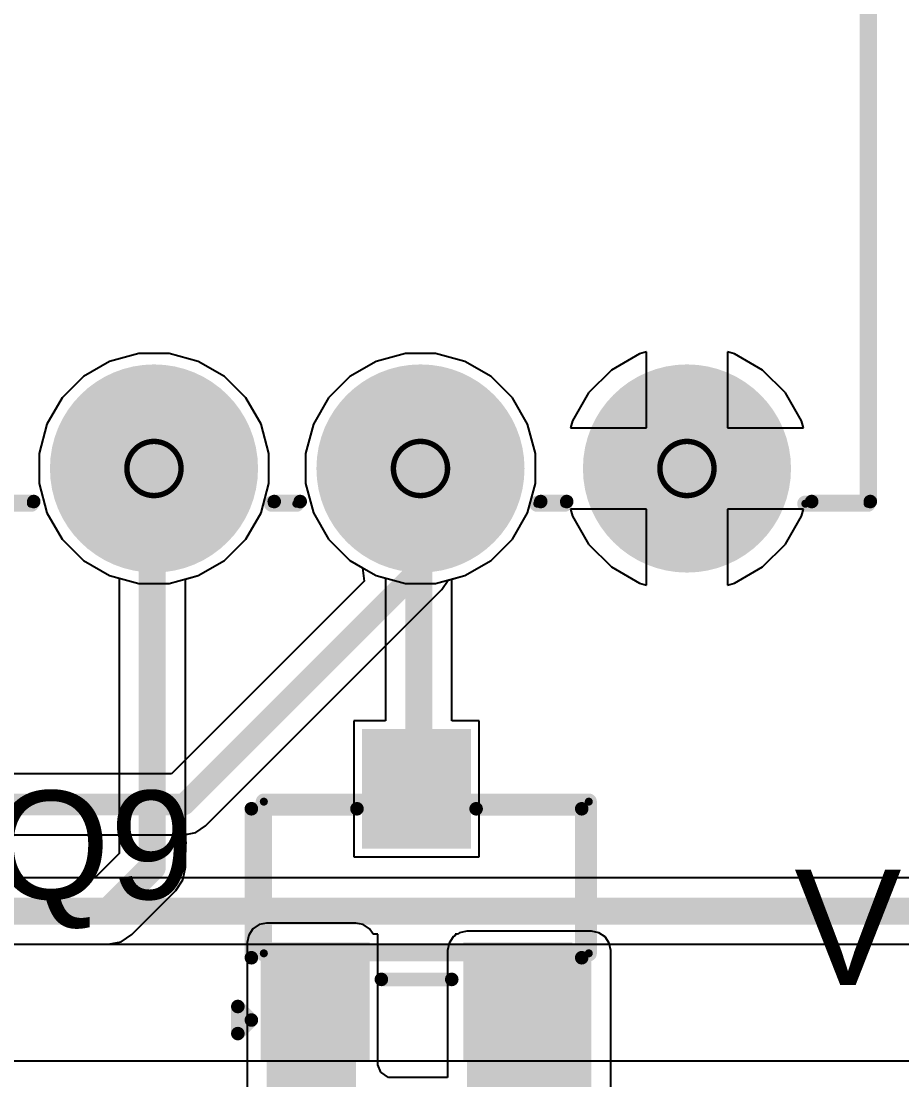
# Model space of a CAD drawing. Header units: inches. Extents: x -0.1 to 17.9, y -0.8 to 4.8.
# Drawn here: x 0.9104 to 1.2356, y 3.5453 to 3.9361 of the extents above; entities that cross this region are included whole.
import ezdxf

# ---------------------------------------------------------------- set-up
doc = ezdxf.new("R2010")
doc.units = ezdxf.units.IN
doc.header["$MEASUREMENT"] = 0
for name, color, linetype in [('Bottom Layer 1', 5, 'Continuous'), ('Bottom Solder', 6, 'Continuous'), ('Drill Drawing', 1, 'Continuous'), ('GND+Signal', 16, 'Continuous'), ('Multi-Layer', 9, 'Continuous'), ('Pad Holes', 156, 'Continuous'), ('PWR+Signal', 76, 'Continuous'), ('Top 3D Body', 56, 'Continuous'), ('Top Layer 1', 1, 'Continuous'), ('Top Overlay', 2, 'Continuous'), ('Top Paste', 8, 'Continuous'), ('Top Solder', 216, 'Continuous')]:
    doc.layers.add(name, color=color, linetype=linetype)
doc.styles.add('Arial', font='', dxfattribs={"height": 0.2})
doc.styles.get('Arial').set_extended_font_data('Arial')

# ---------------------------------------------------------------- blocks, each defined once
blk = doc.blocks.new('SOT_23_82')
at = {"layer": 'Top Layer 1'}
for points in [[(-0.01614, 0.05748), (0.01614, 0.05748), (0.01614, 0.02126), (-0.01614, 0.02126)], [(-0.05354, -0.02126), (-0.02126, -0.02126), (-0.02126, -0.05748), (-0.05354, -0.05748)], [(0.02126, -0.02126), (0.05354, -0.02126), (0.05354, -0.05748), (0.02126, -0.05748)]]:
    blk.add_hatch(color=1, dxfattribs=at).paths.add_polyline_path(points)
at = {"layer": 'Top Paste'}
for points in [[(-0.01614, 0.05748), (0.01614, 0.05748), (0.01614, 0.02126), (-0.01614, 0.02126)], [(-0.05354, -0.02126), (-0.02126, -0.02126), (-0.02126, -0.05748), (-0.05354, -0.05748)], [(0.02126, -0.02126), (0.05354, -0.02126), (0.05354, -0.05748), (0.02126, -0.05748)]]:
    blk.add_hatch(color=8, dxfattribs=at).paths.add_polyline_path(points)
at = {"layer": 'Top Solder'}
for points in [[(-0.02014, 0.06148), (0.02014, 0.06148), (0.02014, 0.01726), (-0.02014, 0.01726)], [(-0.05754, -0.01726), (-0.01726, -0.01726), (-0.01726, -0.06148), (-0.05754, -0.06148)], [(0.01726, -0.01726), (0.05754, -0.01726), (0.05754, -0.06148), (0.01726, -0.06148)]]:
    blk.add_hatch(color=216, dxfattribs=at).paths.add_polyline_path(points)
at = {"layer": 'Top Overlay'}
for points in [[(-0.061, -0.023, 0.005, 0.005, 0), (-0.061, 0.032, 0.005, 0.005, 0)], [(-0.061, 0.032, 0.005, 0.005, 0), (-0.022, 0.032, 0.005, 0.005, 0)], [(0.022, 0.032, 0.005, 0.005, 0), (0.061, 0.032, 0.005, 0.005, 0)], [(0.061, -0.023, 0.005, 0.005, 0), (0.061, 0.032, 0.005, 0.005, 0)], [(-0.013, -0.031, 0.005, 0.005, 0), (0.013, -0.031, 0.005, 0.005, 0)], [(-0.066, -0.041, 0.005, 0.005, 0), (-0.061, -0.046, 0.005, 0.005, 0)], [(-0.066, -0.051, 0.005, 0.005, 0), (-0.066, -0.041, 0.005, 0.005, 0)], [(-0.066, -0.051, 0.005, 0.005, 0), (-0.061, -0.046, 0.005, 0.005, 0)]]:
    blk.add_lwpolyline(points, format="xyseb", dxfattribs=at)
for points in [[(-0.06225, 0.032, 0.0025, 0.0025, 1), (-0.05975, 0.032, 0.0025, 0.0025, 1)], [(-0.06225, 0.032, 0.0025, 0.0025, 1), (-0.05975, 0.032, 0.0025, 0.0025, 1)], [(-0.02325, 0.032, 0.0025, 0.0025, 1), (-0.02075, 0.032, 0.0025, 0.0025, 1)], [(0.02075, 0.032, 0.0025, 0.0025, 1), (0.02325, 0.032, 0.0025, 0.0025, 1)], [(0.05975, 0.032, 0.0025, 0.0025, 1), (0.06225, 0.032, 0.0025, 0.0025, 1)], [(0.05975, 0.032, 0.0025, 0.0025, 1), (0.06225, 0.032, 0.0025, 0.0025, 1)], [(-0.06225, -0.023, 0.0025, 0.0025, 1), (-0.05975, -0.023, 0.0025, 0.0025, 1)], [(0.05975, -0.023, 0.0025, 0.0025, 1), (0.06225, -0.023, 0.0025, 0.0025, 1)], [(-0.01425, -0.031, 0.0025, 0.0025, 1), (-0.01175, -0.031, 0.0025, 0.0025, 1)], [(0.01175, -0.031, 0.0025, 0.0025, 1), (0.01425, -0.031, 0.0025, 0.0025, 1)], [(-0.06725, -0.041, 0.0025, 0.0025, 1), (-0.06475, -0.041, 0.0025, 0.0025, 1)], [(-0.06725, -0.041, 0.0025, 0.0025, 1), (-0.06475, -0.041, 0.0025, 0.0025, 1)], [(-0.06225, -0.046, 0.0025, 0.0025, 1), (-0.05975, -0.046, 0.0025, 0.0025, 1)], [(-0.06225, -0.046, 0.0025, 0.0025, 1), (-0.05975, -0.046, 0.0025, 0.0025, 1)], [(-0.06725, -0.051, 0.0025, 0.0025, 1), (-0.06475, -0.051, 0.0025, 0.0025, 1)], [(-0.06725, -0.051, 0.0025, 0.0025, 1), (-0.06475, -0.051, 0.0025, 0.0025, 1)]]:
    blk.add_lwpolyline(points, format="xyseb", close=True, dxfattribs=at)
blk = doc.blocks.new('1053131304_188')
at = {"layer": 'Bottom Layer 1'}
h = blk.add_hatch(color=5, dxfattribs=at)
edge = h.paths.add_edge_path()
edge.add_arc((-0.14764, 0.14134), 0.03543, 0, 360)
h = blk.add_hatch(color=5, dxfattribs=at)
edge = h.paths.add_edge_path()
edge.add_arc((-0.04921, 0.14134), 0.03543, 0, 360)
h = blk.add_hatch(color=5, dxfattribs=at)
edge = h.paths.add_edge_path()
edge.add_arc((0.04921, 0.14134), 0.03543, 0, 360)
at = {"layer": 'Bottom Solder'}
h = blk.add_hatch(color=6, dxfattribs=at)
edge = h.paths.add_edge_path()
edge.add_arc((-0.14764, 0.14134), 0.03843, 0, 360)
h = blk.add_hatch(color=6, dxfattribs=at)
edge = h.paths.add_edge_path()
edge.add_arc((-0.04921, 0.14134), 0.03843, 0, 360)
h = blk.add_hatch(color=6, dxfattribs=at)
edge = h.paths.add_edge_path()
edge.add_arc((0.04921, 0.14134), 0.03843, 0, 360)
at = {"layer": 'GND+Signal'}
h = blk.add_hatch(color=16, dxfattribs=at)
edge = h.paths.add_edge_path()
edge.add_arc((-0.14764, 0.14134), 0.03543, 0, 360)
h = blk.add_hatch(color=16, dxfattribs=at)
edge = h.paths.add_edge_path()
edge.add_arc((-0.04921, 0.14134), 0.03543, 0, 360)
h = blk.add_hatch(color=16, dxfattribs=at)
edge = h.paths.add_edge_path()
edge.add_arc((0.04921, 0.14134), 0.03543, 0, 360)
at = {"layer": 'Multi-Layer'}
h = blk.add_hatch(color=9, dxfattribs=at)
edge = h.paths.add_edge_path()
edge.add_arc((-0.14764, 0.14134), 0.03543, 0, 360)
h = blk.add_hatch(color=9, dxfattribs=at)
edge = h.paths.add_edge_path()
edge.add_arc((-0.04921, 0.14134), 0.03543, 0, 360)
h = blk.add_hatch(color=9, dxfattribs=at)
edge = h.paths.add_edge_path()
edge.add_arc((0.04921, 0.14134), 0.03543, 0, 360)
at = {"layer": 'Pad Holes'}
h = blk.add_hatch(color=7, dxfattribs=at)
edge = h.paths.add_edge_path()
edge.add_arc((-0.14764, 0.14134), 0.02362, 0, 360)
h = blk.add_hatch(color=7, dxfattribs=at)
edge = h.paths.add_edge_path()
edge.add_arc((-0.04921, 0.14134), 0.02362, 0, 360)
h = blk.add_hatch(color=7, dxfattribs=at)
edge = h.paths.add_edge_path()
edge.add_arc((0.04921, 0.14134), 0.02362, 0, 360)
at = {"layer": 'PWR+Signal'}
h = blk.add_hatch(color=76, dxfattribs=at)
edge = h.paths.add_edge_path()
edge.add_arc((-0.14764, 0.14134), 0.03543, 0, 360)
h = blk.add_hatch(color=76, dxfattribs=at)
edge = h.paths.add_edge_path()
edge.add_arc((-0.04921, 0.14134), 0.03543, 0, 360)
h = blk.add_hatch(color=76, dxfattribs=at)
edge = h.paths.add_edge_path()
edge.add_arc((0.04921, 0.14134), 0.03543, 0, 360)
at = {"layer": 'Top Layer 1'}
h = blk.add_hatch(color=1, dxfattribs=at)
edge = h.paths.add_edge_path()
edge.add_arc((-0.14764, 0.14134), 0.03543, 0, 360)
h = blk.add_hatch(color=1, dxfattribs=at)
edge = h.paths.add_edge_path()
edge.add_arc((-0.04921, 0.14134), 0.03543, 0, 360)
h = blk.add_hatch(color=1, dxfattribs=at)
edge = h.paths.add_edge_path()
edge.add_arc((0.04921, 0.14134), 0.03543, 0, 360)
at = {"layer": 'Top Solder'}
h = blk.add_hatch(color=216, dxfattribs=at)
edge = h.paths.add_edge_path()
edge.add_arc((-0.14764, 0.14134), 0.03843, 0, 360)
h = blk.add_hatch(color=216, dxfattribs=at)
edge = h.paths.add_edge_path()
edge.add_arc((-0.04921, 0.14134), 0.03843, 0, 360)
h = blk.add_hatch(color=216, dxfattribs=at)
edge = h.paths.add_edge_path()
edge.add_arc((0.04921, 0.14134), 0.03843, 0, 360)
at = {"layer": 'Top Overlay'}
for points in [[(-0.21535, 0.15354, 0.005, 0.005, 0), (-0.21535, -0.22767, 0.005, 0.005, 0)], [(-0.1937, 0.15354, 0.005, 0.005, 0), (-0.21535, 0.15354, 0.005, 0.005, 0)], [(-0.09363, 0.15354, 0.005, 0.005, 0), (-0.10322, 0.15354, 0.005, 0.005, 0)], [(0.0048, 0.15354, 0.005, 0.005, 0), (-0.00479, 0.15354, 0.005, 0.005, 0)], [(0.10157, 0.15354, 0.005, 0.005, 0), (0.09363, 0.15354, 0.005, 0.005, 0)]]:
    blk.add_lwpolyline(points, format="xyseb", dxfattribs=at)
for points in [[(-0.2166, 0.15354, 0.0025, 0.0025, 1), (-0.2141, 0.15354, 0.0025, 0.0025, 1)], [(-0.2166, 0.15354, 0.0025, 0.0025, 1), (-0.2141, 0.15354, 0.0025, 0.0025, 1)], [(-0.19495, 0.15354, 0.0025, 0.0025, 1), (-0.19245, 0.15354, 0.0025, 0.0025, 1)], [(-0.10447, 0.15354, 0.0025, 0.0025, 1), (-0.10197, 0.15354, 0.0025, 0.0025, 1)], [(-0.09488, 0.15354, 0.0025, 0.0025, 1), (-0.09238, 0.15354, 0.0025, 0.0025, 1)], [(-0.00604, 0.15354, 0.0025, 0.0025, 1), (-0.00354, 0.15354, 0.0025, 0.0025, 1)], [(0.00355, 0.15354, 0.0025, 0.0025, 1), (0.00605, 0.15354, 0.0025, 0.0025, 1)], [(0.09238, 0.15354, 0.0025, 0.0025, 1), (0.09488, 0.15354, 0.0025, 0.0025, 1)]]:
    blk.add_lwpolyline(points, format="xyseb", close=True, dxfattribs=at)

msp = doc.modelspace()

# ---------------------------------------------------------------- hatches: boundary and pattern name
at = {"layer": 'Pad Holes'}
h = msp.add_hatch(color=7, dxfattribs=at)
edge = h.paths.add_edge_path()
edge.add_arc((0.914, 3.758), 0.0015, 0, 360)
h = msp.add_hatch(color=7, dxfattribs=at)
edge = h.paths.add_edge_path()
edge.add_arc((1.003, 3.758), 0.0015, 0, 360)
h = msp.add_hatch(color=7, dxfattribs=at)
edge = h.paths.add_edge_path()
edge.add_arc((1.012, 3.758), 0.0015, 0, 360)
h = msp.add_hatch(color=7, dxfattribs=at)
edge = h.paths.add_edge_path()
edge.add_arc((1.101, 3.758), 0.0015, 0, 360)
h = msp.add_hatch(color=7, dxfattribs=at)
edge = h.paths.add_edge_path()
edge.add_arc((1.111, 3.758), 0.0015, 0, 360)
h = msp.add_hatch(color=7, dxfattribs=at)
edge = h.paths.add_edge_path()
edge.add_arc((1.2, 3.758), 0.0015, 0, 360)
h = msp.add_hatch(color=7, dxfattribs=at)
edge = h.paths.add_edge_path()
edge.add_arc((1.223, 3.758), 0.0015, 0, 360)
h = msp.add_hatch(color=7, dxfattribs=at)
edge = h.paths.add_edge_path()
edge.add_arc((1.223, 3.758), 0.0015, 0, 360)
h = msp.add_hatch(color=7, dxfattribs=at)
edge = h.paths.add_edge_path()
edge.add_arc((1, 3.648), 0.0015, 0, 360)
h = msp.add_hatch(color=7, dxfattribs=at)
edge = h.paths.add_edge_path()
edge.add_arc((1, 3.648), 0.0015, 0, 360)
h = msp.add_hatch(color=7, dxfattribs=at)
edge = h.paths.add_edge_path()
edge.add_arc((1.12, 3.648), 0.0015, 0, 360)
h = msp.add_hatch(color=7, dxfattribs=at)
edge = h.paths.add_edge_path()
edge.add_arc((1.12, 3.648), 0.0015, 0, 360)
h = msp.add_hatch(color=7, dxfattribs=at)
edge = h.paths.add_edge_path()
edge.add_arc((1, 3.592), 0.0015, 0, 360)
h = msp.add_hatch(color=7, dxfattribs=at)
edge = h.paths.add_edge_path()
edge.add_arc((1, 3.592), 0.0015, 0, 360)
h = msp.add_hatch(color=7, dxfattribs=at)
edge = h.paths.add_edge_path()
edge.add_arc((1.12, 3.592), 0.0015, 0, 360)
h = msp.add_hatch(color=7, dxfattribs=at)
edge = h.paths.add_edge_path()
edge.add_arc((1.12, 3.592), 0.0015, 0, 360)
at = {"layer": 'Top 3D Body'}
h = msp.add_hatch(color=56, dxfattribs=at)
edge = h.paths.add_edge_path()
edge.add_arc((0.914, 3.758), 0.0015, 0, 360)
h = msp.add_hatch(color=56, dxfattribs=at)
edge = h.paths.add_edge_path()
edge.add_arc((1.003, 3.758), 0.0015, 0, 360)
h = msp.add_hatch(color=56, dxfattribs=at)
edge = h.paths.add_edge_path()
edge.add_arc((1.012, 3.758), 0.0015, 0, 360)
h = msp.add_hatch(color=56, dxfattribs=at)
edge = h.paths.add_edge_path()
edge.add_arc((1.101, 3.758), 0.0015, 0, 360)
h = msp.add_hatch(color=56, dxfattribs=at)
edge = h.paths.add_edge_path()
edge.add_arc((1.111, 3.758), 0.0015, 0, 360)
h = msp.add_hatch(color=56, dxfattribs=at)
edge = h.paths.add_edge_path()
edge.add_arc((1.2, 3.758), 0.0015, 0, 360)
h = msp.add_hatch(color=56, dxfattribs=at)
edge = h.paths.add_edge_path()
edge.add_arc((1.223, 3.758), 0.0015, 0, 360)
h = msp.add_hatch(color=56, dxfattribs=at)
edge = h.paths.add_edge_path()
edge.add_arc((1.223, 3.758), 0.0015, 0, 360)
h = msp.add_hatch(color=56, dxfattribs=at)
edge = h.paths.add_edge_path()
edge.add_arc((1, 3.648), 0.0015, 0, 360)
h = msp.add_hatch(color=56, dxfattribs=at)
edge = h.paths.add_edge_path()
edge.add_arc((1, 3.648), 0.0015, 0, 360)
h = msp.add_hatch(color=56, dxfattribs=at)
edge = h.paths.add_edge_path()
edge.add_arc((1.12, 3.648), 0.0015, 0, 360)
h = msp.add_hatch(color=56, dxfattribs=at)
edge = h.paths.add_edge_path()
edge.add_arc((1.12, 3.648), 0.0015, 0, 360)
h = msp.add_hatch(color=56, dxfattribs=at)
edge = h.paths.add_edge_path()
edge.add_arc((1, 3.592), 0.0015, 0, 360)
h = msp.add_hatch(color=56, dxfattribs=at)
edge = h.paths.add_edge_path()
edge.add_arc((1, 3.592), 0.0015, 0, 360)
h = msp.add_hatch(color=56, dxfattribs=at)
edge = h.paths.add_edge_path()
edge.add_arc((1.12, 3.592), 0.0015, 0, 360)
h = msp.add_hatch(color=56, dxfattribs=at)
edge = h.paths.add_edge_path()
edge.add_arc((1.12, 3.592), 0.0015, 0, 360)
at = {"layer": 'Top Layer 1'}
for points in [[(1.001, 3.506), (1.034, 3.506), (1.034, 3.596), (1.001, 3.596)], [(1.075, 3.507), (1.121, 3.507), (1.121, 3.593), (1.075, 3.593)]]:
    msp.add_hatch(color=1, dxfattribs=at).paths.add_polyline_path(points)

# ---------------------------------------------------------------- linework, layer by layer
at = {"layer": 'Bottom Layer 1'}
for p, q in [((0.95384, 3.81343), (0.94305, 3.81054)), ((0.96501, 3.81343), (0.95384, 3.81343)), ((0.9758, 3.81054), (0.96501, 3.81343)), ((1.05226, 3.81343), (1.04147, 3.81054)), ((1.06344, 3.81343), (1.05226, 3.81343)), ((1.07423, 3.81054), (1.06344, 3.81343)), ((1.13874, 3.81334), (1.12838, 3.80736)), ((1.14127, 3.81402), (1.13874, 3.81334)), ((1.14127, 3.786), (1.14127, 3.81402)), ((1.17381, 3.81334), (1.17127, 3.81402)), ((1.17127, 3.81402), (1.17127, 3.786)), ((1.18417, 3.80736), (1.17381, 3.81334)), ((0.94305, 3.81054), (0.93337, 3.80495)), ((0.98548, 3.80495), (0.9758, 3.81054)), ((1.04147, 3.81054), (1.0318, 3.80495)), ((1.0839, 3.80495), (1.07423, 3.81054)), ((1.12838, 3.80736), (1.11992, 3.7989)), ((1.19263, 3.7989), (1.18417, 3.80736)), ((0.93337, 3.80495), (0.92547, 3.79705)), ((0.99338, 3.79705), (0.98548, 3.80495)), ((1.0318, 3.80495), (1.0239, 3.79705)), ((1.0918, 3.79705), (1.0839, 3.80495)), ((0.92547, 3.79705), (0.91988, 3.78738)), ((0.99897, 3.78738), (0.99338, 3.79705)), ((1.0239, 3.79705), (1.01831, 3.78738)), ((1.09739, 3.78738), (1.0918, 3.79705)), ((1.11992, 3.7989), (1.11394, 3.78854)), ((1.19861, 3.78854), (1.19263, 3.7989)), ((0.91988, 3.78738), (0.91699, 3.77659)), ((1.00186, 3.77659), (0.99897, 3.78738)), ((1.01831, 3.78738), (1.01542, 3.77659)), ((1.10028, 3.77659), (1.09739, 3.78738)), ((1.11394, 3.78854), (1.11326, 3.786)), ((1.19929, 3.786), (1.19861, 3.78854)), ((1.11326, 3.786), (1.14127, 3.786)), ((1.17127, 3.786), (1.19929, 3.786)), ((0.91699, 3.77659), (0.91699, 3.76541)), ((1.00186, 3.76541), (1.00186, 3.77659)), ((1.01542, 3.77659), (1.01542, 3.76541)), ((1.10028, 3.76541), (1.10028, 3.77659)), ((0.91699, 3.76541), (0.91988, 3.75462)), ((0.99897, 3.75462), (1.00186, 3.76541)), ((1.01542, 3.76541), (1.01831, 3.75462)), ((1.09739, 3.75462), (1.10028, 3.76541)), ((0.91988, 3.75462), (0.92547, 3.74495)), ((0.99338, 3.74495), (0.99897, 3.75462)), ((1.01831, 3.75462), (1.0239, 3.74495)), ((1.0918, 3.74495), (1.09739, 3.75462)), ((1.14127, 3.756), (1.11326, 3.756)), ((1.11326, 3.756), (1.11394, 3.75346)), ((1.11394, 3.75346), (1.11992, 3.7431)), ((1.14127, 3.72798), (1.14127, 3.756)), ((1.19929, 3.756), (1.17127, 3.756)), ((1.17127, 3.756), (1.17127, 3.72798)), ((1.19263, 3.7431), (1.19861, 3.75346)), ((1.19861, 3.75346), (1.19929, 3.756)), ((0.92547, 3.74495), (0.93337, 3.73705)), ((0.98548, 3.73705), (0.99338, 3.74495)), ((1.0239, 3.74495), (1.0318, 3.73705)), ((1.0839, 3.73705), (1.0918, 3.74495)), ((1.11992, 3.7431), (1.12838, 3.73464)), ((1.18417, 3.73464), (1.19263, 3.7431)), ((0.93337, 3.73705), (0.94305, 3.73146)), ((0.9758, 3.73146), (0.98548, 3.73705)), ((1.0318, 3.73705), (1.03644, 3.73436)), ((1.07423, 3.73146), (1.0839, 3.73705)), ((1.03644, 3.73436), (1.03709, 3.72941)), ((1.12838, 3.73464), (1.13874, 3.72866)), ((1.17381, 3.72866), (1.18417, 3.73464)), ((0.94305, 3.73146), (0.95384, 3.72857)), ((0.96501, 3.72857), (0.9758, 3.73146)), ((1.03709, 3.72941), (0.96591, 3.65822)), ((1.06578, 3.72637), (1.06808, 3.72981)), ((1.06808, 3.72981), (1.07423, 3.73146)), ((0.95384, 3.72857), (0.96501, 3.72857)), ((0.97848, 3.63907), (1.06578, 3.72637)), ((1.06578, 3.72637), (1.06578, 3.72637)), ((1.13874, 3.72866), (1.14127, 3.72798)), ((1.17127, 3.72798), (1.17381, 3.72866)), ((0.96591, 3.65822), (0.81743, 3.65822)), ((0.97484, 3.63664), (0.97848, 3.63907)), ((0.81743, 3.63578), (0.97055, 3.63578)), ((0.97055, 3.63578), (0.97484, 3.63664)), ((0.97055, 3.63578), (0.97055, 3.63578))]:
    msp.add_line(p, q, dxfattribs=at)
for points in [[(1.05785, 3.7343, 0.008, 0.008, 0), (1.05785, 3.771, 0.008, 0.008, 0)], [(0.97055, 3.647, 0.008, 0.008, 0), (1.05785, 3.7343, 0.008, 0.008, 0)], [(0.775, 3.647, 0.008, 0.008, 0), (0.97055, 3.647, 0.008, 0.008, 0)]]:
    msp.add_lwpolyline(points, format="xyseb", dxfattribs=at)
for points in [[(1.05585, 3.771, 0.004, 0.004, 1), (1.05985, 3.771, 0.004, 0.004, 1)], [(1.05585, 3.7343, 0.004, 0.004, 1), (1.05985, 3.7343, 0.004, 0.004, 1)], [(1.05585, 3.7343, 0.004, 0.004, 1), (1.05985, 3.7343, 0.004, 0.004, 1)], [(0.96855, 3.647, 0.004, 0.004, 1), (0.97255, 3.647, 0.004, 0.004, 1)], [(0.96855, 3.647, 0.004, 0.004, 1), (0.97255, 3.647, 0.004, 0.004, 1)]]:
    msp.add_lwpolyline(points, format="xyseb", close=True, dxfattribs=at)
at = {"layer": 'Drill Drawing'}
for points in [[(0.96942, 3.771, 0.002, 0.002, 1), (0.94942, 3.771, 0.002, 0.002, 1)], [(1.06785, 3.771, 0.002, 0.002, 1), (1.04785, 3.771, 0.002, 0.002, 1)], [(1.16627, 3.771, 0.002, 0.002, 1), (1.14627, 3.771, 0.002, 0.002, 1)], [(0.94892, 3.771, 0.001, 0.001, 1), (0.94992, 3.771, 0.001, 0.001, 1)], [(0.96892, 3.771, 0.001, 0.001, 1), (0.96992, 3.771, 0.001, 0.001, 1)], [(1.04735, 3.771, 0.001, 0.001, 1), (1.04835, 3.771, 0.001, 0.001, 1)], [(1.06735, 3.771, 0.001, 0.001, 1), (1.06835, 3.771, 0.001, 0.001, 1)], [(1.14577, 3.771, 0.001, 0.001, 1), (1.14677, 3.771, 0.001, 0.001, 1)], [(1.16577, 3.771, 0.001, 0.001, 1), (1.16677, 3.771, 0.001, 0.001, 1)]]:
    msp.add_lwpolyline(points, format="xyseb", close=True, dxfattribs=at)
at = {"layer": 'GND+Signal'}
for p, q in [((0.95384, 3.81343), (0.94305, 3.81054)), ((0.96501, 3.81343), (0.95384, 3.81343)), ((0.9758, 3.81054), (0.96501, 3.81343)), ((1.05226, 3.81343), (1.04147, 3.81054)), ((1.06344, 3.81343), (1.05226, 3.81343)), ((1.07423, 3.81054), (1.06344, 3.81343)), ((1.13874, 3.81334), (1.12838, 3.80736)), ((1.14127, 3.81402), (1.13874, 3.81334)), ((1.14127, 3.786), (1.14127, 3.81402)), ((1.17381, 3.81334), (1.17127, 3.81402)), ((1.17127, 3.81402), (1.17127, 3.786)), ((1.18417, 3.80736), (1.17381, 3.81334)), ((0.94305, 3.81054), (0.93337, 3.80495)), ((0.98548, 3.80495), (0.9758, 3.81054)), ((1.04147, 3.81054), (1.0318, 3.80495)), ((1.0839, 3.80495), (1.07423, 3.81054)), ((1.12838, 3.80736), (1.11992, 3.7989)), ((1.19263, 3.7989), (1.18417, 3.80736)), ((0.93337, 3.80495), (0.92547, 3.79705)), ((0.99338, 3.79705), (0.98548, 3.80495)), ((1.0318, 3.80495), (1.0239, 3.79705)), ((1.0918, 3.79705), (1.0839, 3.80495)), ((0.92547, 3.79705), (0.91988, 3.78738)), ((0.99897, 3.78738), (0.99338, 3.79705)), ((1.0239, 3.79705), (1.01831, 3.78738)), ((1.09739, 3.78738), (1.0918, 3.79705)), ((1.11992, 3.7989), (1.11394, 3.78854)), ((1.19861, 3.78854), (1.19263, 3.7989)), ((0.91988, 3.78738), (0.91699, 3.77659)), ((1.00186, 3.77659), (0.99897, 3.78738)), ((1.01831, 3.78738), (1.01542, 3.77659)), ((1.10028, 3.77659), (1.09739, 3.78738)), ((1.11394, 3.78854), (1.11326, 3.786)), ((1.19929, 3.786), (1.19861, 3.78854)), ((1.11326, 3.786), (1.14127, 3.786)), ((1.17127, 3.786), (1.19929, 3.786)), ((0.91699, 3.77659), (0.91699, 3.76541)), ((1.00186, 3.76541), (1.00186, 3.77659)), ((1.01542, 3.77659), (1.01542, 3.76541)), ((1.10028, 3.76541), (1.10028, 3.77659)), ((0.91699, 3.76541), (0.91988, 3.75462)), ((0.99897, 3.75462), (1.00186, 3.76541)), ((1.01542, 3.76541), (1.01831, 3.75462)), ((1.09739, 3.75462), (1.10028, 3.76541)), ((0.91988, 3.75462), (0.92547, 3.74495)), ((0.99338, 3.74495), (0.99897, 3.75462)), ((1.01831, 3.75462), (1.0239, 3.74495)), ((1.0918, 3.74495), (1.09739, 3.75462)), ((1.14127, 3.756), (1.11326, 3.756)), ((1.11326, 3.756), (1.11394, 3.75346)), ((1.11394, 3.75346), (1.11992, 3.7431)), ((1.14127, 3.72798), (1.14127, 3.756)), ((1.19929, 3.756), (1.17127, 3.756)), ((1.17127, 3.756), (1.17127, 3.72798)), ((1.19263, 3.7431), (1.19861, 3.75346)), ((1.19861, 3.75346), (1.19929, 3.756)), ((0.92547, 3.74495), (0.93337, 3.73705)), ((0.98548, 3.73705), (0.99338, 3.74495)), ((1.0239, 3.74495), (1.0318, 3.73705)), ((1.0839, 3.73705), (1.0918, 3.74495)), ((1.11992, 3.7431), (1.12838, 3.73464)), ((1.18417, 3.73464), (1.19263, 3.7431)), ((0.93337, 3.73705), (0.94305, 3.73146)), ((0.9758, 3.73146), (0.98548, 3.73705)), ((1.0318, 3.73705), (1.04147, 3.73146)), ((1.07423, 3.73146), (1.0839, 3.73705)), ((1.12838, 3.73464), (1.13874, 3.72866)), ((1.17381, 3.72866), (1.18417, 3.73464)), ((0.94305, 3.73146), (0.95384, 3.72857)), ((0.96501, 3.72857), (0.9758, 3.73146)), ((1.04147, 3.73146), (1.05226, 3.72857)), ((1.06344, 3.72857), (1.07423, 3.73146)), ((0.95384, 3.72857), (0.96501, 3.72857)), ((1.05226, 3.72857), (1.06344, 3.72857)), ((1.13874, 3.72866), (1.14127, 3.72798)), ((1.17127, 3.72798), (1.17381, 3.72866)), ((1.33539, 3.61984), (0.89737, 3.61984)), ((0.89737, 3.59537), (1.33033, 3.59537))]:
    msp.add_line(p, q, dxfattribs=at)
msp.add_lwpolyline([(0.883, 3.60761, 0.01, 0.01, 0), (1.33539, 3.60761, 0.01, 0.01, 0)], format="xyseb", dxfattribs=at)
at = {"layer": 'PWR+Signal'}
for p, q in [((0.95384, 3.81343), (0.94305, 3.81054)), ((0.96501, 3.81343), (0.95384, 3.81343)), ((0.9758, 3.81054), (0.96501, 3.81343)), ((1.05226, 3.81343), (1.04147, 3.81054)), ((1.06344, 3.81343), (1.05226, 3.81343)), ((1.07423, 3.81054), (1.06344, 3.81343)), ((1.13874, 3.81334), (1.12838, 3.80736)), ((1.14127, 3.81402), (1.13874, 3.81334)), ((1.14127, 3.786), (1.14127, 3.81402)), ((1.17381, 3.81334), (1.17127, 3.81402)), ((1.17127, 3.81402), (1.17127, 3.786)), ((1.18417, 3.80736), (1.17381, 3.81334)), ((0.94305, 3.81054), (0.93337, 3.80495)), ((0.98548, 3.80495), (0.9758, 3.81054)), ((1.04147, 3.81054), (1.0318, 3.80495)), ((1.0839, 3.80495), (1.07423, 3.81054)), ((1.12838, 3.80736), (1.11992, 3.7989)), ((1.19263, 3.7989), (1.18417, 3.80736)), ((0.93337, 3.80495), (0.92547, 3.79705)), ((0.99338, 3.79705), (0.98548, 3.80495)), ((1.0318, 3.80495), (1.0239, 3.79705)), ((1.0918, 3.79705), (1.0839, 3.80495)), ((0.92547, 3.79705), (0.91988, 3.78738)), ((0.99897, 3.78738), (0.99338, 3.79705)), ((1.0239, 3.79705), (1.01831, 3.78738)), ((1.09739, 3.78738), (1.0918, 3.79705)), ((1.11992, 3.7989), (1.11394, 3.78854)), ((1.19861, 3.78854), (1.19263, 3.7989)), ((0.91988, 3.78738), (0.91699, 3.77659)), ((1.00186, 3.77659), (0.99897, 3.78738)), ((1.01831, 3.78738), (1.01542, 3.77659)), ((1.10028, 3.77659), (1.09739, 3.78738)), ((1.11394, 3.78854), (1.11326, 3.786)), ((1.19929, 3.786), (1.19861, 3.78854)), ((1.11326, 3.786), (1.14127, 3.786)), ((1.17127, 3.786), (1.19929, 3.786)), ((0.91699, 3.77659), (0.91699, 3.76541)), ((1.00186, 3.76541), (1.00186, 3.77659)), ((1.01542, 3.77659), (1.01542, 3.76541)), ((1.10028, 3.76541), (1.10028, 3.77659)), ((0.91699, 3.76541), (0.91988, 3.75462)), ((0.99897, 3.75462), (1.00186, 3.76541)), ((1.01542, 3.76541), (1.01831, 3.75462)), ((1.09739, 3.75462), (1.10028, 3.76541)), ((0.91988, 3.75462), (0.92547, 3.74495)), ((0.99338, 3.74495), (0.99897, 3.75462)), ((1.01831, 3.75462), (1.0239, 3.74495)), ((1.0918, 3.74495), (1.09739, 3.75462)), ((1.14127, 3.756), (1.11326, 3.756)), ((1.11326, 3.756), (1.11394, 3.75346)), ((1.11394, 3.75346), (1.11992, 3.7431)), ((1.14127, 3.72798), (1.14127, 3.756)), ((1.19929, 3.756), (1.17127, 3.756)), ((1.17127, 3.756), (1.17127, 3.72798)), ((1.19263, 3.7431), (1.19861, 3.75346)), ((1.19861, 3.75346), (1.19929, 3.756)), ((0.92547, 3.74495), (0.93337, 3.73705)), ((0.98548, 3.73705), (0.99338, 3.74495)), ((1.0239, 3.74495), (1.0318, 3.73705)), ((1.0839, 3.73705), (1.0918, 3.74495)), ((1.11992, 3.7431), (1.12838, 3.73464)), ((1.18417, 3.73464), (1.19263, 3.7431)), ((0.93337, 3.73705), (0.94305, 3.73146)), ((0.9758, 3.73146), (0.98548, 3.73705)), ((1.0318, 3.73705), (1.04147, 3.73146)), ((1.07423, 3.73146), (1.0839, 3.73705)), ((1.12838, 3.73464), (1.13874, 3.72866)), ((1.17381, 3.72866), (1.18417, 3.73464)), ((0.94305, 3.73146), (0.95384, 3.72857)), ((0.96501, 3.72857), (0.9758, 3.73146)), ((1.04147, 3.73146), (1.05226, 3.72857)), ((1.06344, 3.72857), (1.07423, 3.73146)), ((0.95384, 3.72857), (0.96501, 3.72857)), ((1.05226, 3.72857), (1.06344, 3.72857)), ((1.13874, 3.72866), (1.14127, 3.72798)), ((1.17127, 3.72798), (1.17381, 3.72866)), ((2.1862, 3.55214), (0.34139, 3.55214))]:
    msp.add_line(p, q, dxfattribs=at)
at = {"layer": 'Top 3D Body'}
for points in [[(1.223, 3.758, 0.006, 0.006, 0), (1.223, 4.179, 0.006, 0.006, 0)], [(0.906, 3.758, 0.006, 0.006, 0), (0.914, 3.758, 0.006, 0.006, 0)], [(1.003, 3.758, 0.006, 0.006, 0), (1.012, 3.758, 0.006, 0.006, 0)], [(1.101, 3.758, 0.006, 0.006, 0), (1.111, 3.758, 0.006, 0.006, 0)], [(1.2, 3.758, 0.006, 0.006, 0), (1.223, 3.758, 0.006, 0.006, 0)], [(1, 3.648, 0.006, 0.006, 0), (1.12, 3.648, 0.006, 0.006, 0)], [(1, 3.592, 0.006, 0.006, 0), (1, 3.648, 0.006, 0.006, 0)], [(1.12, 3.592, 0.006, 0.006, 0), (1.12, 3.648, 0.006, 0.006, 0)], [(1, 3.592, 0.006, 0.006, 0), (1.12, 3.592, 0.006, 0.006, 0)]]:
    msp.add_lwpolyline(points, format="xyseb", dxfattribs=at)
for points in [[(0.9125, 3.758, 0.003, 0.003, 1), (0.9155, 3.758, 0.003, 0.003, 1)], [(1.0015, 3.758, 0.003, 0.003, 1), (1.0045, 3.758, 0.003, 0.003, 1)], [(1.0105, 3.758, 0.003, 0.003, 1), (1.0135, 3.758, 0.003, 0.003, 1)], [(1.0995, 3.758, 0.003, 0.003, 1), (1.1025, 3.758, 0.003, 0.003, 1)], [(1.1095, 3.758, 0.003, 0.003, 1), (1.1125, 3.758, 0.003, 0.003, 1)], [(1.1985, 3.758, 0.003, 0.003, 1), (1.2015, 3.758, 0.003, 0.003, 1)], [(1.2215, 3.758, 0.003, 0.003, 1), (1.2245, 3.758, 0.003, 0.003, 1)], [(1.2215, 3.758, 0.003, 0.003, 1), (1.2245, 3.758, 0.003, 0.003, 1)], [(0.9985, 3.648, 0.003, 0.003, 1), (1.0015, 3.648, 0.003, 0.003, 1)], [(0.9985, 3.648, 0.003, 0.003, 1), (1.0015, 3.648, 0.003, 0.003, 1)], [(1.1185, 3.648, 0.003, 0.003, 1), (1.1215, 3.648, 0.003, 0.003, 1)], [(1.1185, 3.648, 0.003, 0.003, 1), (1.1215, 3.648, 0.003, 0.003, 1)], [(0.9985, 3.592, 0.003, 0.003, 1), (1.0015, 3.592, 0.003, 0.003, 1)], [(0.9985, 3.592, 0.003, 0.003, 1), (1.0015, 3.592, 0.003, 0.003, 1)], [(1.1185, 3.592, 0.003, 0.003, 1), (1.1215, 3.592, 0.003, 0.003, 1)], [(1.1185, 3.592, 0.003, 0.003, 1), (1.1215, 3.592, 0.003, 0.003, 1)]]:
    msp.add_lwpolyline(points, format="xyseb", close=True, dxfattribs=at)
at = {"layer": 'Top Layer 1'}
for p, q in [((0.95384, 3.81343), (0.94305, 3.81054)), ((0.96501, 3.81343), (0.95384, 3.81343)), ((0.9758, 3.81054), (0.96501, 3.81343)), ((1.05226, 3.81343), (1.04147, 3.81054)), ((1.06344, 3.81343), (1.05226, 3.81343)), ((1.07423, 3.81054), (1.06344, 3.81343)), ((1.13874, 3.81334), (1.12838, 3.80736)), ((1.14127, 3.81402), (1.13874, 3.81334)), ((1.14127, 3.786), (1.14127, 3.81402)), ((1.17381, 3.81334), (1.17127, 3.81402)), ((1.17127, 3.81402), (1.17127, 3.786)), ((1.18417, 3.80736), (1.17381, 3.81334)), ((0.94305, 3.81054), (0.93337, 3.80495)), ((0.98548, 3.80495), (0.9758, 3.81054)), ((1.04147, 3.81054), (1.0318, 3.80495)), ((1.0839, 3.80495), (1.07423, 3.81054)), ((1.12838, 3.80736), (1.11992, 3.7989)), ((1.19263, 3.7989), (1.18417, 3.80736)), ((0.93337, 3.80495), (0.92547, 3.79705)), ((0.99338, 3.79705), (0.98548, 3.80495)), ((1.0318, 3.80495), (1.0239, 3.79705)), ((1.0918, 3.79705), (1.0839, 3.80495)), ((0.92547, 3.79705), (0.91988, 3.78738)), ((0.99897, 3.78738), (0.99338, 3.79705)), ((1.0239, 3.79705), (1.01831, 3.78738)), ((1.09739, 3.78738), (1.0918, 3.79705)), ((1.11992, 3.7989), (1.11394, 3.78854)), ((1.19861, 3.78854), (1.19263, 3.7989)), ((0.91988, 3.78738), (0.91699, 3.77659)), ((1.00186, 3.77659), (0.99897, 3.78738)), ((1.01831, 3.78738), (1.01542, 3.77659)), ((1.10028, 3.77659), (1.09739, 3.78738)), ((1.11394, 3.78854), (1.11326, 3.786)), ((1.19929, 3.786), (1.19861, 3.78854)), ((1.11326, 3.786), (1.14127, 3.786)), ((1.17127, 3.786), (1.19929, 3.786)), ((0.91699, 3.77659), (0.91699, 3.76541)), ((1.00186, 3.76541), (1.00186, 3.77659)), ((1.01542, 3.77659), (1.01542, 3.76541)), ((1.10028, 3.76541), (1.10028, 3.77659)), ((0.91699, 3.76541), (0.91988, 3.75462)), ((0.99897, 3.75462), (1.00186, 3.76541)), ((1.01542, 3.76541), (1.01831, 3.75462)), ((1.09739, 3.75462), (1.10028, 3.76541)), ((0.91988, 3.75462), (0.92547, 3.74495)), ((0.99338, 3.74495), (0.99897, 3.75462)), ((1.01831, 3.75462), (1.0239, 3.74495)), ((1.0918, 3.74495), (1.09739, 3.75462)), ((1.14127, 3.756), (1.11326, 3.756)), ((1.11326, 3.756), (1.11394, 3.75346)), ((1.11394, 3.75346), (1.11992, 3.7431)), ((1.14127, 3.72798), (1.14127, 3.756)), ((1.19929, 3.756), (1.17127, 3.756)), ((1.17127, 3.756), (1.17127, 3.72798)), ((1.19263, 3.7431), (1.19861, 3.75346)), ((1.19861, 3.75346), (1.19929, 3.756)), ((0.92547, 3.74495), (0.93337, 3.73705)), ((0.98548, 3.73705), (0.99338, 3.74495)), ((1.0239, 3.74495), (1.0318, 3.73705)), ((1.0839, 3.73705), (1.0918, 3.74495)), ((1.11992, 3.7431), (1.12838, 3.73464)), ((1.18417, 3.73464), (1.19263, 3.7431)), ((0.93337, 3.73705), (0.94305, 3.73146)), ((0.9758, 3.73146), (0.98548, 3.73705)), ((1.0318, 3.73705), (1.04147, 3.73146)), ((1.07423, 3.73146), (1.0839, 3.73705)), ((1.12838, 3.73464), (1.13874, 3.72866)), ((1.17381, 3.72866), (1.18417, 3.73464)), ((0.94305, 3.73146), (0.94655, 3.73052)), ((0.94655, 3.73052), (0.94655, 3.62885)), ((0.97102, 3.73018), (0.9758, 3.73146)), ((0.97102, 3.62379), (0.97102, 3.73018)), ((1.04147, 3.73146), (1.04498, 3.73052)), ((1.04498, 3.73052), (1.04498, 3.67785)), ((1.06945, 3.73018), (1.07423, 3.73146)), ((1.06945, 3.67785), (1.06945, 3.73018)), ((1.13874, 3.72866), (1.14127, 3.72798)), ((1.17127, 3.72798), (1.17381, 3.72866)), ((1.04498, 3.67785), (1.03326, 3.67785)), ((1.03326, 3.67785), (1.03326, 3.62763)), ((1.07954, 3.67785), (1.06945, 3.67785)), ((1.07954, 3.62763), (1.07954, 3.67785)), ((0.94655, 3.62885), (0.93754, 3.61984)), ((1.03326, 3.62763), (1.07954, 3.62763)), ((0.97009, 3.6191), (0.97102, 3.62379)), ((0.93754, 3.61984), (0.89737, 3.61984)), ((0.96744, 3.61514), (0.97009, 3.6191)), ((0.95126, 3.59895), (0.96744, 3.61514)), ((0.99595, 3.60105), (0.99441, 3.59873)), ((0.99827, 3.60259), (0.99595, 3.60105)), ((1.001, 3.60314), (0.99827, 3.60259)), ((1.034, 3.60314), (1.001, 3.60314)), ((1.03673, 3.60259), (1.034, 3.60314)), ((1.03905, 3.60105), (1.03673, 3.60259)), ((1.04034, 3.59911), (1.03905, 3.60105)), ((1.075, 3.60014), (1.07227, 3.59959)), ((1.121, 3.60014), (1.075, 3.60014)), ((1.12373, 3.59959), (1.121, 3.60014)), ((0.94261, 3.59537), (0.94729, 3.5963)), ((0.94729, 3.5963), (0.95126, 3.59895)), ((0.99441, 3.59873), (0.99386, 3.596)), ((0.99386, 3.596), (0.99386, 3.506)), ((1.04214, 3.59911), (1.04034, 3.59911)), ((1.04214, 3.55087), (1.04214, 3.59911)), ((1.06995, 3.59805), (1.06841, 3.59573)), ((1.07066, 3.59852), (1.06995, 3.59805)), ((1.07154, 3.59911), (1.07066, 3.59911)), ((1.07066, 3.59911), (1.07066, 3.59852)), ((1.07227, 3.59959), (1.07154, 3.59911)), ((1.12605, 3.59805), (1.12373, 3.59959)), ((1.12759, 3.59573), (1.12605, 3.59805)), ((0.89737, 3.59537), (0.94261, 3.59537)), ((1.06841, 3.59573), (1.06786, 3.593)), ((1.06786, 3.593), (1.06786, 3.54614)), ((1.12814, 3.593), (1.12759, 3.59573)), ((1.12814, 3.507), (1.12814, 3.593)), ((1.04322, 3.54812), (1.04214, 3.55087)), ((1.046, 3.54614), (1.04322, 3.54812)), ((1.06786, 3.54614), (1.046, 3.54614))]:
    msp.add_line(p, q, dxfattribs=at)
for points in [[(0.95879, 3.62379, 0.01, 0.01, 0), (0.95879, 3.771, 0.01, 0.01, 0)], [(1.05721, 3.65355, 0.01, 0.01, 0), (1.05721, 3.771, 0.01, 0.01, 0)], [(1.0564, 3.65274, 0.01, 0.01, 0), (1.05721, 3.65355, 0.01, 0.01, 0)], [(0.94261, 3.60761, 0.01, 0.01, 0), (0.95879, 3.62379, 0.01, 0.01, 0)], [(0.883, 3.60761, 0.01, 0.01, 0), (0.94261, 3.60761, 0.01, 0.01, 0)]]:
    msp.add_lwpolyline(points, format="xyseb", dxfattribs=at)
for points in [[(0.95629, 3.771, 0.005, 0.005, 1), (0.96129, 3.771, 0.005, 0.005, 1)], [(1.05471, 3.771, 0.005, 0.005, 1), (1.05971, 3.771, 0.005, 0.005, 1)], [(1.05471, 3.65355, 0.005, 0.005, 1), (1.05971, 3.65355, 0.005, 0.005, 1)], [(1.05471, 3.65355, 0.005, 0.005, 1), (1.05971, 3.65355, 0.005, 0.005, 1)], [(1.0539, 3.65274, 0.005, 0.005, 1), (1.0589, 3.65274, 0.005, 0.005, 1)], [(0.95629, 3.62379, 0.005, 0.005, 1), (0.96129, 3.62379, 0.005, 0.005, 1)], [(0.95629, 3.62379, 0.005, 0.005, 1), (0.96129, 3.62379, 0.005, 0.005, 1)], [(0.94011, 3.60761, 0.005, 0.005, 1), (0.94511, 3.60761, 0.005, 0.005, 1)], [(0.94011, 3.60761, 0.005, 0.005, 1), (0.94511, 3.60761, 0.005, 0.005, 1)]]:
    msp.add_lwpolyline(points, format="xyseb", close=True, dxfattribs=at)

# ---------------------------------------------------------------- block references
at = {"rotation": 180}
msp.add_blockref('1053131304_188', (1.00864, 3.91234), dxfattribs=at)
msp.add_blockref('SOT_23_82', (1.0564, 3.61337))

# ---------------------------------------------------------------- texts
at = {"layer": 'Top 3D Body', "style": 'Arial'}
msp.add_text('VBUS3', height=0.0425, dxfattribs=at).set_placement((1.19593, 3.58036))
at = {"layer": 'Top Overlay', "style": 'Arial'}
msp.add_text('Q9', height=0.04, dxfattribs=at).set_placement((0.89968, 3.61201))

doc.saveas('drawing.dxf')
